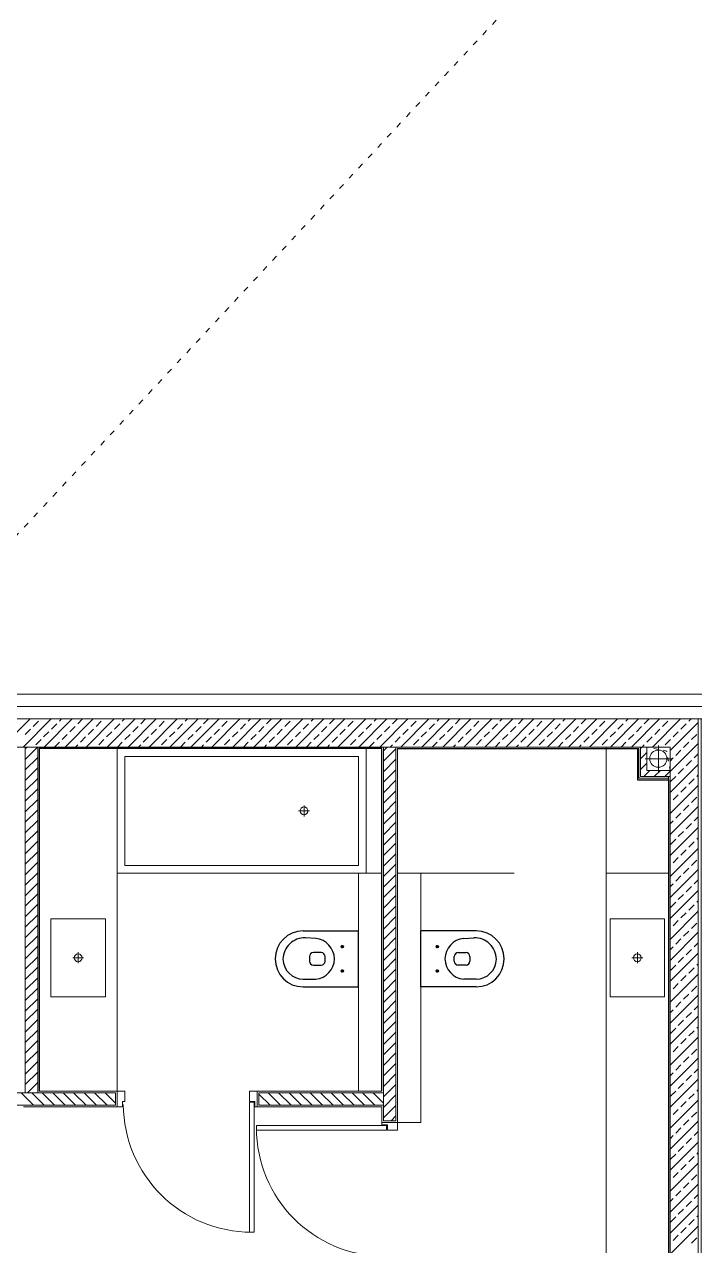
# Model space of a CAD drawing. Header units: millimetres. Extents: x 1780 to 154263, y -7240 to 17216.
# Drawn here: x 142367 to 142802, y 3492 to 4276 of the extents above; entities that cross this region are included whole.
import ezdxf

# ---------------------------------------------------------------- set-up
doc = ezdxf.new("R2010")
doc.units = ezdxf.units.MM
doc.linetypes.add('ACAD_ISO03W100', pattern=[30, 12, -18])
for name, color, linetype, lineweight in [('2d_SX_aranżacja drukowana', 200, 'Continuous', 5), ('2d_SX_gruba przekroje', 90, 'Continuous', 20), ('2d_SX_instalacje szkic - kanalizacja sanitarna', 44, 'Continuous', 5), ('2d_SX_instalacje szkic - wentylacja wywiew', 14, 'Continuous', 5), ('2d_SX_przebicia', 96, 'Continuous', 13), ('2d_SX_stolarka drzwiowa', 211, 'Continuous', 5), ('2d_SX_stolarka okznaczenia', 251, 'Continuous', 5), ('2d_SX_szraf', 251, 'Continuous', 0), ('2d_SX_warstwy', 181, 'Continuous', 9)]:
    doc.layers.add(name, color=color, linetype=linetype, lineweight=lineweight)
doc.layers.add('2d_SX_powierzchnia', color=251, linetype='Continuous', plot=False)
doc.layers.add('2d_SX_rewizja 18 września', color=210, linetype='Continuous')
doc.linetypes.add('ZIGZAG', pattern='A,0.00254,-5.08,[131,ltypeshp.shx,S=5.08,R=0,X=-5.08,Y=0],-10.16,[131,ltypeshp.shx,S=5.08,R=180,X=5.08,Y=0],-5.08', length=20.32254)

# ---------------------------------------------------------------- blocks, each defined once
blk = doc.blocks.new('PDKLD B2')
at = {"color": 8, "ltscale": 5}
for p, q in [((107981.38, -12754.1), (108016.88, -12754.1)), ((108016.88, -12790.1), (108016.88, -12754.1)), ((108092.38, -12754.1), (108056.88, -12754.1)), ((108056.88, -12790.1), (108056.88, -12754.1)), ((107989.38, -12759.1), (107982.8, -12758.53)), ((108006.38, -12765.3), (108006.38, -12763.4)), ((108067.38, -12765.3), (108067.38, -12763.4)), ((108084.38, -12759.1), (108090.95, -12758.53)), ((107985.38, -12770.6), (107985.38, -12773.6)), ((107992.88, -12768.1), (107987.88, -12768.1)), ((107995.38, -12773.6), (107995.38, -12770.6)), ((108005.43, -12764.35), (108007.33, -12764.35)), ((108068.33, -12764.35), (108066.43, -12764.35)), ((108078.38, -12773.6), (108078.38, -12770.6)), ((108080.88, -12768.1), (108085.88, -12768.1)), ((108088.38, -12770.6), (108088.38, -12773.6)), ((107987.88, -12776.1), (107992.88, -12776.1)), ((108006.38, -12780.8), (108006.38, -12778.9)), ((108067.38, -12780.8), (108067.38, -12778.9)), ((108085.88, -12776.1), (108080.88, -12776.1)), ((107981.38, -12785.1), (107989.38, -12785.1)), ((108005.43, -12779.85), (108007.33, -12779.85)), ((108068.33, -12779.85), (108066.43, -12779.85)), ((108092.38, -12785.1), (108084.38, -12785.1)), ((107981.38, -12790.1), (108016.88, -12790.1)), ((108092.38, -12790.1), (108056.88, -12790.1))]:
    blk.add_line(p, q, dxfattribs=at)
for centre in [(108006.38, -12764.35), (108067.38, -12764.35), (108006.38, -12779.85), (108067.38, -12779.85)]:
    blk.add_circle(centre, 0.75, dxfattribs=at)
for centre, radius, start, end in [((107981.38, -12772.1), 18, 90, 180), ((108092.38, -12772.1), 18, 0, 90), ((107982.38, -12772.53), 14, 88.2643, 179.10237), ((107988.33, -12772.1), 13.04, 274.58122, 85.41878), ((108085.42, -12772.1), 13.04, 94.58122, 265.41878), ((108091.38, -12772.53), 14, 0.89763, 91.7357), ((107987.88, -12770.6), 2.5, 90, 180), ((107992.88, -12770.6), 2.5, 0, 90), ((108080.88, -12770.6), 2.5, 90, 180), ((108085.88, -12770.6), 2.5, 0, 90), ((107981.38, -12772.1), 18, 180, 270), ((107981.38, -12772.1), 13, 180.93152, 270), ((107987.88, -12773.6), 2.5, 180, 270), ((107992.88, -12773.6), 2.5, 270, 0), ((108080.88, -12773.6), 2.5, 180, 270), ((108085.88, -12773.6), 2.5, 270, 0), ((108092.38, -12772.1), 18, 270, 0), ((108092.38, -12772.1), 13, 270, 359.06848)]:
    blk.add_arc(centre, radius, start, end, dxfattribs=at)
at = {"layer": '2d_SX_aranżacja drukowana', "color": 8}
for p, q in [((107861.88, -12637.1), (107811.88, -12637.1)), ((107811.88, -12637.1), (107811.88, -12857.1)), ((107861.88, -12857.1), (107861.88, -12637.1)), ((107861.88, -12717.1), (107861.88, -12637.1)), ((107861.88, -12637.1), (108021.88, -12637.1)), ((108021.88, -12637.1), (108021.88, -12717.1)), ((107866.88, -12712.1), (107866.88, -12642.1)), ((107866.88, -12642.1), (108016.88, -12642.1)), ((108016.88, -12642.1), (108016.88, -12712.1)), ((107978.38, -12677.1), (107985.38, -12677.1)), ((107981.88, -12680.6), (107981.88, -12673.6)), ((108016.88, -12712.1), (107866.88, -12712.1)), ((108021.88, -12717.1), (107861.88, -12717.1)), ((107811.88, -12857.1), (107861.88, -12857.1))]:
    blk.add_line(p, q, dxfattribs=at)
at = {"layer": '2d_SX_aranżacja drukowana', "color": 8, "ltscale": 5}
for p, q in [((108196.88, -12636.1), (108175.88, -12636.1)), ((108175.88, -12636.1), (108175.88, -12967.1)), ((108215.88, -12967.1), (108215.88, -12655.1)), ((108031.88, -12717.1), (108016.88, -12717.1)), ((108016.88, -12717.1), (108016.88, -12857.1)), ((108041.88, -12717.1), (108116.88, -12717.1)), ((108056.88, -12877.1), (108056.88, -12717.1)), ((108175.88, -12717.1), (108215.88, -12717.1)), ((107819.38, -12796.41), (107819.38, -12746.41)), ((107819.38, -12746.41), (107854.38, -12746.41)), ((107854.38, -12746.41), (107854.38, -12796.41)), ((108178.38, -12796.41), (108178.38, -12746.41)), ((108178.38, -12746.41), (108213.38, -12746.41)), ((108213.38, -12746.41), (108213.38, -12796.41)), ((107836.88, -12767.91), (107836.88, -12774.91)), ((108195.88, -12767.91), (108195.88, -12774.91)), ((107833.38, -12771.41), (107840.38, -12771.41)), ((108192.38, -12771.41), (108199.38, -12771.41)), ((107854.38, -12796.41), (107819.38, -12796.41)), ((108213.38, -12796.41), (108178.38, -12796.41)), ((108041.88, -12877.1), (108056.88, -12877.1))]:
    blk.add_line(p, q, dxfattribs=at)
at = {"layer": '2d_SX_aranżacja drukowana', "color": 8}
blk.add_circle((107981.88, -12677.1), 2.5, dxfattribs=at)
at = {"layer": '2d_SX_aranżacja drukowana', "color": 8, "ltscale": 5}
for centre in [(107836.88, -12771.41), (108195.88, -12771.41)]:
    blk.add_circle(centre, 2.5, dxfattribs=at)
at = {"layer": '2d_SX_gruba przekroje', "color": 8}
for p, q in [((107642.99, -12602.1), (108237.38, -12602.1)), ((108234.88, -13081.1), (108234.88, -12618.1)), ((108234.88, -12618.1), (108234.88, -12618.1)), ((107811.88, -12637.1), (107811.88, -12857.1)), ((108031.88, -12637.1), (107811.88, -12637.1)), ((108031.88, -12637.1), (108031.88, -12857.1)), ((108041.88, -12877.1), (108041.88, -12637.1)), ((108196.88, -12637.1), (108041.88, -12637.1)), ((108196.88, -12637.1), (108196.88, -12656.1)), ((108196.88, -12656.1), (108215.88, -12656.1)), ((108215.88, -12967.1), (108215.88, -12656.1)), ((107861.88, -12857.1), (107811.88, -12857.1)), ((107861.88, -12867.1), (107861.88, -12857.1)), ((108031.88, -12857.1), (107951.88, -12857.1)), ((107951.88, -12857.1), (107951.88, -12867.1)), ((107801.88, -12867.1), (107861.88, -12867.1)), ((107951.88, -12867.1), (108031.88, -12867.1)), ((108031.88, -12867.1), (108031.88, -12877.1)), ((108031.88, -12877.1), (108041.88, -12877.1))]:
    blk.add_line(p, q, dxfattribs=at)
at = {"layer": '2d_SX_instalacje szkic - kanalizacja sanitarna', "color": 8}
for p, q in [((108209.38, -12652.1), (108209.38, -12635.1)), ((108200.88, -12643.6), (108217.88, -12643.6))]:
    blk.add_line(p, q, dxfattribs=at)
blk.add_circle((108209.38, -12643.6), 5.5, dxfattribs=at)
at = {"layer": '2d_SX_instalacje szkic - wentylacja wywiew', "color": 8, "linetype": 'ACAD_ISO03W100', "ltscale": 0.3}
blk.add_line((108191.13, -12077.34), (107717.38, -12586.09), dxfattribs=at)
at = {"layer": '2d_SX_powierzchnia', "color": 8}
for p, q in [((108031.88, -12637.1), (107811.88, -12637.1)), ((107811.88, -12637.1), (107811.88, -12857.1)), ((108031.88, -12857.1), (108031.88, -12637.1)), ((108041.88, -12637.1), (108195.88, -12637.1)), ((108195.88, -12637.1), (108195.88, -12657.1)), ((108195.88, -12657.1), (108215.88, -12657.1)), ((108215.88, -12657.1), (108215.88, -12967.1))]:
    blk.add_line(p, q, dxfattribs=at)
at = {"layer": '2d_SX_przebicia', "color": 8, "linetype": 'ACAD_ISO03W100', "ltscale": 0.2}
for p, q in [((108214.77, -12638.69), (108201.88, -12636.1)), ((108216.88, -12636.1), (108201.88, -12636.1)), ((108201.88, -12636.1), (108201.88, -12651.1)), ((108216.88, -12651.1), (108216.88, -12636.1)), ((108216.88, -12651.1), (108214.77, -12638.69)), ((108201.88, -12651.1), (108216.88, -12651.1))]:
    blk.add_line(p, q, dxfattribs=at)
at = {"layer": '2d_SX_stolarka drzwiowa', "color": 8}
for p, q in [((107861.88, -12867.1), (107861.88, -12857.1)), ((107861.88, -12857.1), (107866.88, -12857.1)), ((107866.88, -12857.1), (107866.88, -12863.6)), ((107951.88, -12857.1), (107946.88, -12857.1)), ((107946.88, -12857.1), (107946.88, -12863.6)), ((107951.88, -12867.1), (107951.88, -12857.1)), ((107866.88, -12863.6), (107865.38, -12863.6)), ((107865.38, -12863.6), (107865.38, -12867.1)), ((107946.88, -12863.6), (107950.38, -12863.6)), ((107946.88, -12947.6), (107946.88, -12864.1)), ((107946.88, -12864.1), (107949.88, -12864.1)), ((107949.88, -12864.1), (107949.88, -12947.6)), ((107950.38, -12863.6), (107950.38, -12867.1)), ((107865.38, -12867.1), (107861.88, -12867.1)), ((107950.38, -12867.1), (107951.88, -12867.1)), ((108034.88, -12879.1), (107951.38, -12879.1)), ((107951.38, -12879.1), (107951.38, -12882.1)), ((108031.88, -12878.6), (108031.88, -12877.1)), ((108031.88, -12877.1), (108041.88, -12877.1)), ((108035.38, -12878.6), (108031.88, -12878.6)), ((108034.88, -12882.1), (108034.88, -12879.1)), ((108035.38, -12882.1), (108035.38, -12878.6)), ((108041.88, -12877.1), (108041.88, -12882.1)), ((107951.38, -12882.1), (108034.88, -12882.1)), ((108041.88, -12882.1), (108035.38, -12882.1)), ((107949.88, -12947.6), (107946.88, -12947.6))]:
    blk.add_line(p, q, dxfattribs=at)
at = {"layer": '2d_SX_stolarka okznaczenia', "color": 8}
for centre, start, end in [((107948.3, -12865.17), 180.29754, 270.05077), ((108033.8, -12880.67), 179.94923, 269.70246)]:
    blk.add_arc(centre, 82.43, start, end, dxfattribs=at)
at = {"layer": '2d_SX_szraf', "color": 8, "linetype": 'ZIGZAG'}
blk.add_line((108237.38, -12610.1), (107530.88, -12610.1), dxfattribs=at)
at = {"layer": '2d_SX_szraf', "color": 8, "linetype": 'Continuous'}
for p, q in [((107788.07, -12636.1), (107806.07, -12618.1)), ((107801.54, -12636.1), (107819.54, -12618.1)), ((107807.98, -12622.93), (107811.34, -12619.56)), ((107815.01, -12636.1), (107833.01, -12618.1)), ((107819.76, -12624.61), (107823.13, -12621.24)), ((107824.81, -12619.56), (107826.28, -12618.1)), ((107828.48, -12636.1), (107846.48, -12618.1)), ((107836.6, -12621.24), (107839.75, -12618.1)), ((107841.95, -12636.1), (107859.95, -12618.1)), ((107848.39, -12622.93), (107851.75, -12619.56)), ((107855.42, -12636.1), (107873.42, -12618.1)), ((107860.17, -12624.61), (107863.54, -12621.24)), ((107865.22, -12619.56), (107866.69, -12618.1)), ((107868.89, -12636.1), (107886.89, -12618.1)), ((107877.01, -12621.24), (107880.16, -12618.1)), ((107882.36, -12636.1), (107900.36, -12618.1)), ((107888.8, -12622.93), (107892.17, -12619.56)), ((107895.83, -12636.1), (107913.83, -12618.1)), ((107900.58, -12624.61), (107903.95, -12621.24)), ((107905.64, -12619.56), (107907.1, -12618.1)), ((107909.3, -12636.1), (107927.3, -12618.1)), ((107917.42, -12621.24), (107920.57, -12618.1)), ((107922.77, -12636.1), (107940.77, -12618.1)), ((107929.21, -12622.93), (107932.58, -12619.56)), ((107936.24, -12636.1), (107954.24, -12618.1)), ((107941, -12624.61), (107944.36, -12621.24)), ((107946.05, -12619.56), (107947.51, -12618.1)), ((107949.71, -12636.1), (107967.71, -12618.1)), ((107957.83, -12621.24), (107960.98, -12618.1)), ((107963.18, -12636.1), (107981.18, -12618.1)), ((107969.62, -12622.93), (107972.99, -12619.56)), ((107976.66, -12636.1), (107994.66, -12618.1)), ((107981.41, -12624.61), (107984.77, -12621.24)), ((107986.46, -12619.56), (107987.92, -12618.1)), ((107990.13, -12636.1), (108008.13, -12618.1)), ((107998.24, -12621.24), (108001.39, -12618.1)), ((108003.6, -12636.1), (108021.6, -12618.1)), ((108010.03, -12622.93), (108013.4, -12619.56)), ((108017.07, -12636.1), (108035.07, -12618.1)), ((108021.82, -12624.61), (108025.19, -12621.24)), ((108026.87, -12619.56), (108028.33, -12618.1)), ((108030.54, -12636.1), (108048.54, -12618.1)), ((108038.66, -12621.24), (108041.8, -12618.1)), ((108044.01, -12636.1), (108062.01, -12618.1)), ((108050.44, -12622.93), (108053.81, -12619.56)), ((108057.48, -12636.1), (108075.48, -12618.1)), ((108062.23, -12624.61), (108065.6, -12621.24)), ((108067.28, -12619.56), (108068.74, -12618.1)), ((108070.95, -12636.1), (108088.95, -12618.1)), ((108079.07, -12621.24), (108082.21, -12618.1)), ((108084.42, -12636.1), (108102.42, -12618.1)), ((108090.85, -12622.93), (108094.22, -12619.56)), ((108097.89, -12636.1), (108115.89, -12618.1)), ((108102.64, -12624.61), (108106.01, -12621.24)), ((108107.69, -12619.56), (108109.15, -12618.1)), ((108111.36, -12636.1), (108129.36, -12618.1)), ((108119.48, -12621.24), (108122.62, -12618.1)), ((108124.83, -12636.1), (108142.83, -12618.1)), ((108131.26, -12622.93), (108134.63, -12619.56)), ((108138.3, -12636.1), (108156.3, -12618.1)), ((108143.05, -12624.61), (108146.42, -12621.24)), ((108148.1, -12619.56), (108149.56, -12618.1)), ((108151.77, -12636.1), (108169.77, -12618.1)), ((108159.89, -12621.24), (108163.03, -12618.1)), ((108165.24, -12636.1), (108183.24, -12618.1)), ((108171.68, -12622.93), (108175.04, -12619.56)), ((108178.71, -12636.1), (108196.71, -12618.1)), ((108183.46, -12624.61), (108186.83, -12621.24)), ((108188.51, -12619.56), (108189.98, -12618.1)), ((108192.18, -12636.1), (108210.18, -12618.1)), ((108200.3, -12621.24), (108203.45, -12618.1)), ((108205.65, -12636.1), (108223.65, -12618.1)), ((108212.09, -12622.93), (108215.45, -12619.56)), ((108216.88, -12638.34), (108234.88, -12620.34)), ((108223.87, -12624.61), (108227.24, -12621.24)), ((108228.93, -12619.56), (108230.39, -12618.1)), ((107802.92, -12627.98), (107806.29, -12624.61)), ((107814.71, -12629.66), (107818.08, -12626.29)), ((107826.5, -12631.34), (107829.87, -12627.98)), ((107831.55, -12626.29), (107834.92, -12622.93)), ((107838.28, -12633.03), (107841.65, -12629.66)), ((107843.34, -12627.98), (107846.7, -12624.61)), ((107855.12, -12629.66), (107858.49, -12626.29)), ((107866.91, -12631.34), (107870.28, -12627.98)), ((107871.96, -12626.29), (107875.33, -12622.93)), ((107878.7, -12633.03), (107882.06, -12629.66)), ((107883.75, -12627.98), (107887.11, -12624.61)), ((107895.53, -12629.66), (107898.9, -12626.29)), ((107907.32, -12631.34), (107910.69, -12627.98)), ((107912.37, -12626.29), (107915.74, -12622.93)), ((107919.11, -12633.03), (107922.47, -12629.66)), ((107924.16, -12627.98), (107927.53, -12624.61)), ((107935.94, -12629.66), (107939.31, -12626.29)), ((107947.73, -12631.34), (107951.1, -12627.98)), ((107952.78, -12626.29), (107956.15, -12622.93)), ((107959.52, -12633.03), (107962.89, -12629.66)), ((107964.57, -12627.98), (107967.94, -12624.61)), ((107976.36, -12629.66), (107979.72, -12626.29)), ((107988.14, -12631.34), (107991.51, -12627.98)), ((107993.19, -12626.29), (107996.56, -12622.93)), ((107999.93, -12633.03), (108003.3, -12629.66)), ((108004.98, -12627.98), (108008.35, -12624.61)), ((108016.77, -12629.66), (108020.13, -12626.29)), ((108028.55, -12631.34), (108031.92, -12627.98)), ((108033.6, -12626.29), (108036.97, -12622.93)), ((108040.34, -12633.03), (108043.71, -12629.66)), ((108045.39, -12627.98), (108048.76, -12624.61)), ((108057.18, -12629.66), (108060.55, -12626.29)), ((108068.96, -12631.34), (108072.33, -12627.98)), ((108074.02, -12626.29), (108077.38, -12622.93)), ((108080.75, -12633.03), (108084.12, -12629.66)), ((108085.8, -12627.98), (108089.17, -12624.61)), ((108097.59, -12629.66), (108100.96, -12626.29)), ((108109.38, -12631.34), (108112.74, -12627.98)), ((108114.43, -12626.29), (108117.79, -12622.93)), ((108121.16, -12633.03), (108124.53, -12629.66)), ((108126.21, -12627.98), (108129.58, -12624.61)), ((108138, -12629.66), (108141.37, -12626.29)), ((108149.79, -12631.34), (108153.15, -12627.98)), ((108154.84, -12626.29), (108158.21, -12622.93)), ((108161.57, -12633.03), (108164.94, -12629.66)), ((108166.62, -12627.98), (108169.99, -12624.61)), ((108178.41, -12629.66), (108181.78, -12626.29)), ((108190.2, -12631.34), (108193.57, -12627.98)), ((108195.25, -12626.29), (108198.62, -12622.93)), ((108201.98, -12633.03), (108205.35, -12629.66)), ((108207.04, -12627.98), (108210.4, -12624.61)), ((108218.82, -12629.66), (108222.19, -12626.29)), ((108230.61, -12631.34), (108233.98, -12627.98)), ((107802.88, -12637.29), (107804.07, -12636.1)), ((107802.88, -12644.02), (107810.8, -12636.1)), ((107809.66, -12634.71), (107813.03, -12631.34)), ((107821.75, -12636.1), (107824.81, -12633.03)), ((107835.22, -12636.1), (107836.6, -12634.71)), ((107850.07, -12634.71), (107853.44, -12631.34)), ((107862.16, -12636.1), (107865.22, -12633.03)), ((107875.63, -12636.1), (107877.01, -12634.71)), ((107890.48, -12634.71), (107893.85, -12631.34)), ((107902.57, -12636.1), (107905.64, -12633.03)), ((107916.04, -12636.1), (107917.42, -12634.71)), ((107930.89, -12634.71), (107934.26, -12631.34)), ((107942.98, -12636.1), (107946.05, -12633.03)), ((107956.45, -12636.1), (107957.83, -12634.71)), ((107971.3, -12634.71), (107974.67, -12631.34)), ((107983.39, -12636.1), (107986.46, -12633.03)), ((107996.86, -12636.1), (107998.24, -12634.71)), ((108011.72, -12634.71), (108015.08, -12631.34)), ((108023.8, -12636.1), (108026.87, -12633.03)), ((108032.88, -12638.49), (108035.27, -12636.1)), ((108032.88, -12645.22), (108040.88, -12637.22)), ((108037.27, -12636.1), (108038.66, -12634.71)), ((108052.13, -12634.71), (108055.49, -12631.34)), ((108064.21, -12636.1), (108067.28, -12633.03)), ((108077.68, -12636.1), (108079.07, -12634.71)), ((108092.54, -12634.71), (108095.91, -12631.34)), ((108104.62, -12636.1), (108107.69, -12633.03)), ((108118.09, -12636.1), (108119.48, -12634.71)), ((108132.95, -12634.71), (108136.32, -12631.34)), ((108145.03, -12636.1), (108148.1, -12633.03)), ((108158.51, -12636.1), (108159.89, -12634.71)), ((108173.36, -12634.71), (108176.73, -12631.34)), ((108185.45, -12636.1), (108188.51, -12633.03)), ((108198.76, -12636.1), (108197.88, -12636.98)), ((108198.92, -12636.1), (108200.3, -12634.71)), ((108213.77, -12634.71), (108217.14, -12631.34)), ((108216.88, -12651.81), (108234.88, -12633.81)), ((108225.56, -12636.4), (108228.93, -12633.03)), ((107802.88, -12650.76), (107810.88, -12642.76)), ((108032.88, -12651.96), (108040.88, -12643.96)), ((108201.88, -12639.71), (108197.88, -12643.71)), ((108216.88, -12645.08), (108218.82, -12643.13)), ((108220.51, -12641.45), (108223.87, -12638.08)), ((108227.24, -12648.18), (108230.61, -12644.82)), ((108232.29, -12643.13), (108234.88, -12640.55)), ((107802.88, -12657.49), (107810.88, -12649.49)), ((108032.88, -12658.69), (108040.88, -12650.69)), ((108201.88, -12646.45), (108197.88, -12650.45)), ((108203.96, -12651.1), (108199.96, -12655.1)), ((108210.7, -12651.1), (108206.7, -12655.1)), ((108216.88, -12651.65), (108213.43, -12655.1)), ((108216.88, -12665.28), (108234.88, -12647.28)), ((108222.19, -12653.23), (108225.56, -12649.87)), ((107802.88, -12664.23), (107810.88, -12656.23)), ((108032.88, -12665.43), (108040.88, -12657.43)), ((108216.88, -12678.75), (108234.88, -12660.75)), ((108217.14, -12658.29), (108220.51, -12654.92)), ((108228.93, -12659.97), (108232.29, -12656.6)), ((108233.98, -12654.92), (108234.88, -12654.02)), ((107802.88, -12670.96), (107810.88, -12662.96)), ((108032.88, -12672.16), (108040.88, -12664.16)), ((108218.82, -12670.07), (108222.19, -12666.7)), ((108223.87, -12665.02), (108227.24, -12661.65)), ((108230.61, -12671.76), (108233.98, -12668.39)), ((107802.88, -12677.7), (107810.88, -12669.7)), ((107802.88, -12684.43), (107810.88, -12676.43)), ((108032.88, -12678.9), (108040.88, -12670.9)), ((108216.88, -12672.02), (108217.14, -12671.76)), ((108216.88, -12692.22), (108234.88, -12674.22)), ((108225.56, -12676.81), (108228.93, -12673.44)), ((107802.88, -12691.17), (107810.88, -12683.17)), ((108032.88, -12685.64), (108040.88, -12677.64)), ((108032.88, -12692.37), (108040.88, -12684.37)), ((108216.88, -12685.49), (108218.82, -12683.54)), ((108220.51, -12681.86), (108223.87, -12678.49)), ((108232.29, -12683.54), (108234.88, -12680.96)), ((107802.88, -12697.9), (107810.88, -12689.9)), ((108032.88, -12699.11), (108040.88, -12691.11)), ((108216.88, -12705.69), (108234.88, -12687.69)), ((108222.19, -12693.65), (108225.56, -12690.28)), ((108227.24, -12688.59), (108230.61, -12685.23)), ((107802.88, -12704.64), (107810.88, -12696.64)), ((108032.88, -12705.84), (108040.88, -12697.84)), ((108217.14, -12698.7), (108220.51, -12695.33)), ((108228.93, -12700.38), (108232.29, -12697.01)), ((108233.98, -12695.33), (108234.88, -12694.43)), ((107802.88, -12711.37), (107810.88, -12703.37)), ((108032.88, -12712.58), (108040.88, -12704.58)), ((108216.88, -12719.16), (108234.88, -12701.16)), ((108218.82, -12710.48), (108222.19, -12707.12)), ((108223.87, -12705.43), (108227.24, -12702.06)), ((107802.88, -12718.11), (107810.88, -12710.11)), ((108032.88, -12719.31), (108040.88, -12711.31)), ((108216.88, -12712.43), (108217.14, -12712.17)), ((108216.88, -12732.64), (108234.88, -12714.64)), ((108225.56, -12717.22), (108228.93, -12713.85)), ((108230.61, -12712.17), (108233.98, -12708.8)), ((107802.88, -12724.84), (107810.88, -12716.84)), ((107802.88, -12731.58), (107810.88, -12723.58)), ((108032.88, -12726.05), (108040.88, -12718.05)), ((108216.88, -12725.9), (108218.82, -12723.95)), ((108220.51, -12722.27), (108223.87, -12718.9)), ((108232.29, -12723.95), (108234.88, -12721.37)), ((107802.88, -12738.31), (107810.88, -12730.31)), ((108032.88, -12732.78), (108040.88, -12724.78)), ((108032.88, -12739.52), (108040.88, -12731.52)), ((108216.88, -12746.11), (108234.88, -12728.11)), ((108222.19, -12734.06), (108225.56, -12730.69)), ((108227.24, -12729.01), (108230.61, -12725.64)), ((107802.88, -12745.05), (107810.88, -12737.05)), ((108032.88, -12746.25), (108040.88, -12738.25)), ((108217.14, -12739.11), (108220.51, -12735.74)), ((108228.93, -12740.79), (108232.29, -12737.42)), ((108233.98, -12735.74), (108234.88, -12734.84)), ((107802.88, -12751.78), (107810.88, -12743.78)), ((108032.88, -12752.99), (108040.88, -12744.99)), ((108216.88, -12759.58), (108234.88, -12741.58)), ((108218.82, -12750.89), (108222.19, -12747.53)), ((108223.87, -12745.84), (108227.24, -12742.48)), ((107802.88, -12758.52), (107810.88, -12750.52)), ((108032.88, -12759.72), (108040.88, -12751.72)), ((108216.88, -12752.84), (108217.14, -12752.58)), ((108216.88, -12773.05), (108234.88, -12755.05)), ((108225.56, -12757.63), (108228.93, -12754.26)), ((108230.61, -12752.58), (108233.98, -12749.21)), ((107802.88, -12765.26), (107810.88, -12757.26)), ((108032.88, -12766.46), (108040.88, -12758.46)), ((108220.51, -12762.68), (108223.87, -12759.31)), ((108232.29, -12764.36), (108234.88, -12761.78)), ((107802.88, -12771.99), (107810.88, -12763.99)), ((107802.88, -12778.73), (107810.88, -12770.73)), ((108032.88, -12773.19), (108040.88, -12765.19)), ((108216.88, -12766.31), (108218.82, -12764.36)), ((108216.88, -12786.52), (108234.88, -12768.52)), ((108222.19, -12774.47), (108225.56, -12771.1)), ((108227.24, -12769.42), (108230.61, -12766.05)), ((107802.88, -12785.46), (107810.88, -12777.46)), ((108032.88, -12779.93), (108040.88, -12771.93)), ((108032.88, -12786.66), (108040.88, -12778.66)), ((108217.14, -12779.52), (108220.51, -12776.15)), ((108228.93, -12781.2), (108232.29, -12777.84)), ((108233.98, -12776.15), (108234.88, -12775.25)), ((107802.88, -12792.2), (107810.88, -12784.2)), ((108032.88, -12793.4), (108040.88, -12785.4)), ((108216.88, -12799.99), (108234.88, -12781.99)), ((108223.87, -12786.25), (108227.24, -12782.89)), ((107802.88, -12798.93), (107810.88, -12790.93)), ((108032.88, -12800.13), (108040.88, -12792.13)), ((108216.88, -12793.25), (108217.14, -12792.99)), ((108218.82, -12791.31), (108222.19, -12787.94)), ((108225.56, -12798.04), (108228.93, -12794.67)), ((108230.61, -12792.99), (108233.98, -12789.62)), ((107802.88, -12805.67), (107810.88, -12797.67)), ((108032.88, -12806.87), (108040.88, -12798.87)), ((108216.88, -12813.46), (108234.88, -12795.46)), ((108220.51, -12803.09), (108223.87, -12799.72)), ((108232.29, -12804.78), (108234.88, -12802.19)), ((107802.88, -12812.4), (107810.88, -12804.4)), ((108032.88, -12813.6), (108040.88, -12805.6)), ((108216.88, -12806.72), (108218.82, -12804.78)), ((108216.88, -12826.93), (108234.88, -12808.93)), ((108227.24, -12809.83), (108230.61, -12806.46)), ((107802.88, -12819.14), (107810.88, -12811.14)), ((107802.88, -12825.87), (107810.88, -12817.87)), ((108032.88, -12820.34), (108040.88, -12812.34)), ((108217.14, -12819.93), (108220.51, -12816.56)), ((108222.19, -12814.88), (108225.56, -12811.51)), ((108228.93, -12821.61), (108232.29, -12818.25)), ((108233.98, -12816.56), (108234.88, -12815.66)), ((107802.88, -12832.61), (107810.88, -12824.61)), ((108032.88, -12827.07), (108040.88, -12819.07)), ((108032.88, -12833.81), (108040.88, -12825.81)), ((108216.88, -12840.4), (108234.88, -12822.4)), ((108223.87, -12826.67), (108227.24, -12823.3)), ((107802.88, -12839.34), (107810.88, -12831.34)), ((108032.88, -12840.54), (108040.88, -12832.54)), ((108216.88, -12833.66), (108217.14, -12833.4)), ((108218.82, -12831.72), (108222.19, -12828.35)), ((108230.61, -12833.4), (108233.98, -12830.03)), ((107802.88, -12846.08), (107810.88, -12838.08)), ((108032.88, -12847.28), (108040.88, -12839.28)), ((108216.88, -12853.87), (108234.88, -12835.87)), ((108220.51, -12843.5), (108223.87, -12840.14)), ((108225.56, -12838.45), (108228.93, -12835.08)), ((107802.88, -12852.81), (107810.88, -12844.81)), ((108032.88, -12854.01), (108040.88, -12846.01)), ((108216.88, -12847.13), (108218.82, -12845.19)), ((108216.88, -12867.34), (108234.88, -12849.34)), ((108227.24, -12850.24), (108230.61, -12846.87)), ((108232.29, -12845.19), (108234.88, -12842.6)), ((107804.33, -12858.1), (107810.88, -12851.55)), ((108032.88, -12860.75), (108040.88, -12852.75)), ((108217.14, -12860.34), (108220.51, -12856.97)), ((108222.19, -12855.29), (108225.56, -12851.92)), ((108233.98, -12856.97), (108234.88, -12856.07)), ((107800.3, -12858.1), (107808.3, -12866.1)), ((107807.04, -12858.1), (107815.04, -12866.1)), ((107813.77, -12858.1), (107821.77, -12866.1)), ((107820.51, -12858.1), (107828.51, -12866.1)), ((107827.24, -12858.1), (107835.24, -12866.1)), ((107833.98, -12858.1), (107841.98, -12866.1)), ((107840.71, -12858.1), (107848.71, -12866.1)), ((107847.45, -12858.1), (107855.45, -12866.1)), ((107854.18, -12858.1), (107860.88, -12864.79)), ((107952.88, -12858.88), (107960.09, -12866.1)), ((107958.83, -12858.1), (107966.83, -12866.1)), ((107965.57, -12858.1), (107973.57, -12866.1)), ((107972.3, -12858.1), (107980.3, -12866.1)), ((107979.04, -12858.1), (107987.04, -12866.1)), ((107985.77, -12858.1), (107993.77, -12866.1)), ((107992.51, -12858.1), (108000.51, -12866.1)), ((107999.24, -12858.1), (108007.24, -12866.1)), ((108005.98, -12858.1), (108013.98, -12866.1)), ((108012.71, -12858.1), (108020.71, -12866.1)), ((108019.45, -12858.1), (108027.45, -12866.1)), ((108026.18, -12858.1), (108032.88, -12864.79)), ((108032.88, -12867.49), (108040.88, -12859.49)), ((108216.88, -12880.81), (108234.88, -12862.81)), ((108223.87, -12867.08), (108227.24, -12863.71)), ((108228.93, -12862.03), (108232.29, -12858.66)), ((107952.88, -12865.61), (107953.36, -12866.1)), ((108032.88, -12874.22), (108040.88, -12866.22)), ((108037.74, -12876.1), (108040.88, -12872.96)), ((108218.82, -12872.13), (108222.19, -12868.76)), ((108230.61, -12873.81), (108233.98, -12870.44)), ((108216.88, -12874.07), (108217.14, -12873.81)), ((108216.88, -12894.28), (108234.88, -12876.28)), ((108220.51, -12883.91), (108223.87, -12880.55)), ((108225.56, -12878.86), (108228.93, -12875.5)), ((108216.88, -12887.54), (108218.82, -12885.6)), ((108227.24, -12890.65), (108230.61, -12887.28)), ((108232.29, -12885.6), (108234.88, -12883.01)), ((108216.88, -12907.75), (108234.88, -12889.75)), ((108222.19, -12895.7), (108225.56, -12892.33)), ((108233.98, -12897.39), (108234.88, -12896.49)), ((108216.88, -12921.22), (108234.88, -12903.22)), ((108217.14, -12900.75), (108220.51, -12897.39)), ((108223.87, -12907.49), (108227.24, -12904.12)), ((108228.93, -12902.44), (108232.29, -12899.07)), ((108218.82, -12912.54), (108222.19, -12909.17)), ((108230.61, -12914.22), (108233.98, -12910.86)), ((108216.88, -12914.49), (108217.14, -12914.22)), ((108216.88, -12934.69), (108234.88, -12916.69)), ((108225.56, -12919.27), (108228.93, -12915.91)), ((108216.88, -12927.96), (108218.82, -12926.01)), ((108220.51, -12924.33), (108223.87, -12920.96)), ((108227.24, -12931.06), (108230.61, -12927.69)), ((108232.29, -12926.01), (108234.88, -12923.43)), ((108216.88, -12948.16), (108234.88, -12930.16)), ((108222.19, -12936.11), (108225.56, -12932.74)), ((108216.88, -12961.63), (108234.88, -12943.63)), ((108217.14, -12941.16), (108220.51, -12937.8)), ((108228.93, -12942.85), (108232.29, -12939.48)), ((108233.98, -12937.8), (108234.88, -12936.9)), ((108218.82, -12952.95), (108222.19, -12949.58)), ((108223.87, -12947.9), (108227.24, -12944.53)), ((108230.61, -12954.63), (108233.98, -12951.27)), ((108216.88, -12954.9), (108217.14, -12954.63))]:
    blk.add_line(p, q, dxfattribs=at)
at = {"layer": '2d_SX_warstwy', "color": 8}
for p, q in [((108237.38, -12602.1), (107642.99, -12602.1)), ((107530.88, -12618.1), (108237.38, -12618.1)), ((108235.88, -12618.1), (107530.88, -12618.1)), ((108236.88, -12618.1), (108234.88, -12618.1)), ((108234.88, -12618.1), (108234.88, -13426.1)), ((108234.88, -13081.1), (108234.88, -12618.1)), ((108234.88, -12618.1), (108234.88, -12618.1)), ((108234.88, -13426.1), (108234.88, -12618.1)), ((108234.88, -12618.1), (108235.88, -12618.1)), ((108236.88, -13426.1), (108236.88, -12618.1)), ((107530.88, -12636.1), (108216.88, -12636.1)), ((107802.88, -12858.1), (107802.88, -12636.1)), ((107802.88, -12636.1), (107810.88, -12636.1)), ((107810.88, -12636.1), (107810.88, -12858.1)), ((108032.88, -12876.1), (108032.88, -12636.1)), ((108032.88, -12636.1), (108040.88, -12636.1)), ((108040.88, -12636.1), (108040.88, -12876.1)), ((108197.88, -12655.1), (108197.88, -12636.1)), ((108197.88, -12636.1), (108201.88, -12636.1)), ((108201.88, -12636.1), (108201.88, -12651.1)), ((108216.88, -12636.1), (108216.88, -13408.1)), ((108201.88, -12651.1), (108216.88, -12651.1)), ((108216.88, -12651.1), (108216.88, -12655.1)), ((108216.88, -12655.1), (108197.88, -12655.1)), ((107860.88, -12858.1), (107770.88, -12858.1)), ((107810.88, -12858.1), (107802.88, -12858.1)), ((107860.88, -12866.1), (107860.88, -12858.1)), ((107952.88, -12858.1), (107952.88, -12866.1)), ((108032.88, -12858.1), (107952.88, -12858.1)), ((108032.88, -12866.1), (108032.88, -12858.1)), ((107770.88, -12866.1), (107860.88, -12866.1)), ((107952.88, -12866.1), (108032.88, -12866.1)), ((108040.88, -12876.1), (108032.88, -12876.1))]:
    blk.add_line(p, q, dxfattribs=at)

msp = doc.modelspace()

# ---------------------------------------------------------------- block references
at = {"layer": '2d_SX_rewizja 18 września'}
msp.add_blockref('PDKLD B2', (34565.1, 16447.69), dxfattribs=at)

doc.saveas('drawing.dxf')
